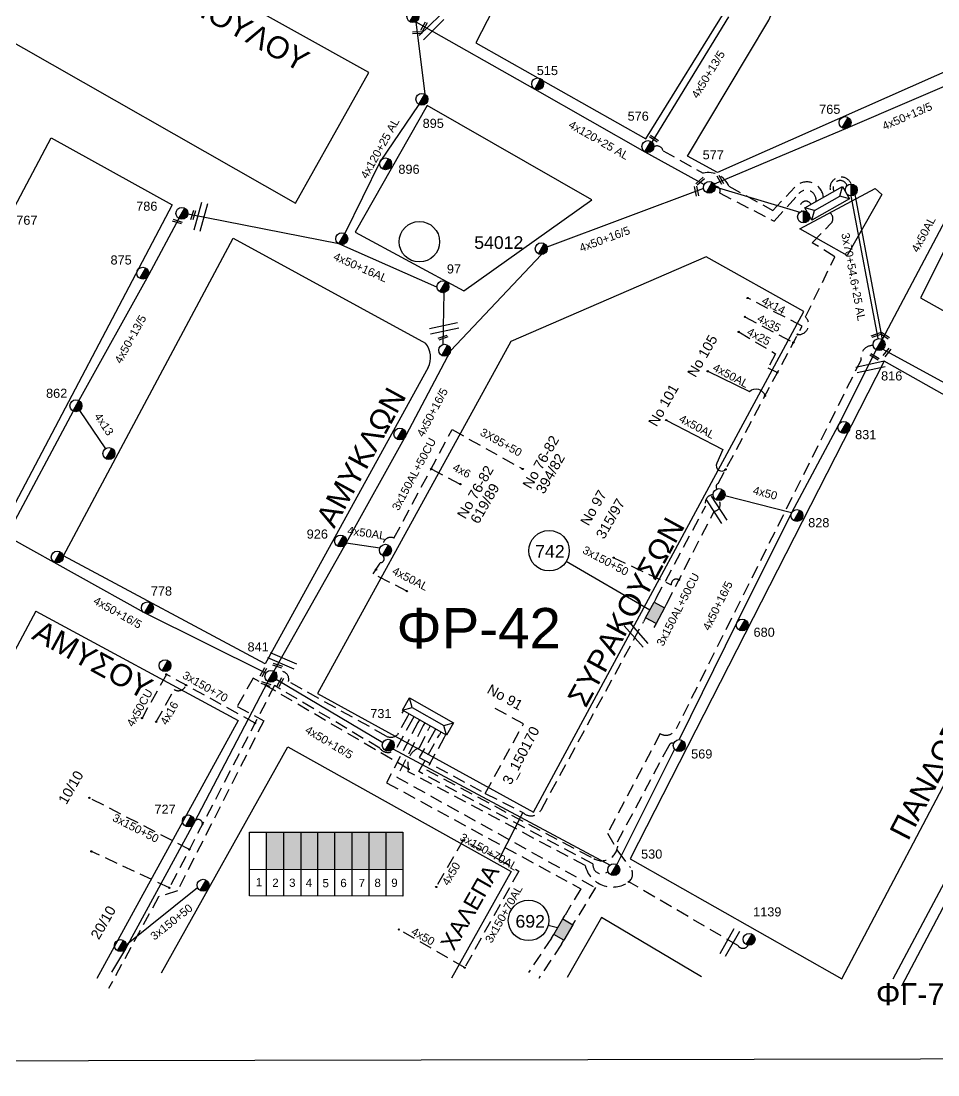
# Model space of a CAD drawing. Header units: millimetres. Extents: x 1421 to 7547, y 822 to 1873.
# Drawn here: x 6842.7 to 7024, y 822.2 to 1030.6 of the extents above; entities that cross this region are included whole.
import ezdxf
from ezdxf.enums import TextEntityAlignment as Align

# ---------------------------------------------------------------- set-up
doc = ezdxf.new("R2010")
doc.units = ezdxf.units.MM
doc.linetypes.add('DASHED', pattern=[19.05, 12.7, -6.35])
doc.layers.get('0').update_dxf_attribs({"lineweight": 30})
for name, color, linetype, lineweight in [('4x13', 7, 'Continuous', 30), ('4x14', 7, 'Continuous', 30), ('4x35', 1, 'DASHED', 30), ('4x50+13_5', 7, 'Continuous', 30), ('4x50+16_5', 7, 'Continuous', 30), ('4x50AL', 7, 'Continuous', 30), ('4x50CU', 7, 'Continuous', 30), ('Link Box 4 Διευθύνσεων', 7, 'Continuous', 30), ('Pillar OTE', 7, 'Continuous', 30), ('PINAKIDA', 7, 'DASHED', 30), ('TEXT_ΚΑΛΩΔΙΩΝ', 7, 'Continuous', 30), ('Άγνωστα', 7, 'Continuous', 30), ('Άγνωστο Υπόγειο Καλώδιο', 7, 'DASHED', 30), ('Γυμνά εναέρια ΧΤ και ΦΟΠ (3Φ)   4x50+16AL', 7, 'Continuous', 30), ('Καλωδια ΧΤ  3X95+50', 7, 'Continuous', 30), ('Καλώδια ΧΤ   3x150+50CU', 7, 'DASHED', 30), ('Καλώδια ΧΤ   3x150+70AL', 7, 'DASHED', 30), ('Καλώδια ΧΤ   3x150AL+50CU', 7, 'DASHED', 30), ('Μηχανική τομή', 7, 'Continuous', 30), ('Στύλος ΦΜ', 7, 'Continuous', 30), ('Στύλος ΦΜ @ 1', 7, 'Continuous', 30), ('Συνδέσεις', 7, 'Continuous', 30), ('Συνεστραμμένα ΧΤ   3x70+54.6+25 AL', 7, 'SYN_LINE', 30), ('Συνεστραμμένα ΧΤ  4x120+25 AL', 7, 'SYN_LINE', 30), ('Τομή', 7, 'Continuous', 30), ('Υποσταθμός εναέριος 2 στύλων', 7, 'Continuous', 30), ('Υποσταθμός πόλεως', 7, 'Continuous', 30), ('Υπόβαθρο ΔΕΗ', 7, 'Continuous', 30), ('Υπόγεια Καλώδια Δικτύου ΧΤ  4x16AL', 7, 'DASHED', 30), ('Υπόγεια Καλώδια Δικτύου ΧΤ  4X25', 7, 'DASHED', 30), ('Υπόγεια Καλώδια Δικτύου ΧΤ  4x6', 7, 'DASHED', 30)]:
    doc.layers.add(name, color=color, linetype=linetype, lineweight=lineweight)
doc.styles.add('arial', font='arial.ttf')
doc.styles.get("Standard").update_dxf_attribs({"font": 'arial.ttf'})
doc.linetypes.add('SYN_LINE', pattern='A,0.5,-0.0001,["/\\/\\/\\/",Standard,S=0.1,R=0,X=0,Y=-0.05],-0.25', length=0.7501)

# ---------------------------------------------------------------- blocks, each defined once
blk = doc.blocks.new('ΥΠΑΡΧΩΝ ΤΣΙΜΕΝΤΕΝΙΟΣ ΣΤΥΛΟΣ')
at = {"layer": 'Στύλος ΦΜ'}
blk.add_hatch(color=7, dxfattribs=at).paths.add_polyline_path([(-1.29, -2.28, 0.574793), (2.62, 0, 0.268822), (1.3, 2.27)])
at = {"layer": 'Στύλος ΦΜ', "color": 7}
blk.add_line((-1.29, -2.28), (1.3, 2.27), dxfattribs=at)
blk.add_circle((0, 0), 2.62, dxfattribs=at)
at = {"layer": 'Στύλος ΦΜ', "flags": 4}
for tag, p in [('ΑΡΙΘΜΟΣ', (-4.68, 8.05)), ('ΤΥΠΟΣ', (-4.91, 3.03))]:
    blk.add_attdef(tag, p, '', height=4, dxfattribs=at)
blk = doc.blocks.new('ΜΗΧΑΝΙΚΗ ΤΟΜΗ')
at = {"layer": 'Μηχανική τομή', "lineweight": -3, "ltscale": 40}
for p, q in [((-3.78, 1.15), (3.8, 1.15)), ((3.8, -0.4), (-3.78, -0.4))]:
    blk.add_line(p, q, dxfattribs=at)
blk = doc.blocks.new('ΤΟΜΗ')
at = {"layer": 'Τομή', "lineweight": -3, "ltscale": 40}
for p, q in [((-11.37, 1.1), (11.37, 1.1)), ((11.37, -3.57), (-11.37, -3.57))]:
    blk.add_line(p, q, dxfattribs=at)
blk = doc.blocks.new('ΥΠΟΣΤΑΘΜΟΣ ΠΟΛΕΩΣ 9 ΑΝΑΧΩΡΗΣΕΩΝ')
at = {"layer": 'Υποσταθμός πόλεως', "ltscale": 40}
for p, q in [((-9.63, -2.82), (-9.63, -4)), ((-7.12, -2.82), (-7.12, -4)), ((-4.84, -2.82), (-4.84, -4)), ((-2.36, -2.82), (-2.36, -4)), ((0.09, -2.82), (0.09, -4)), ((2.55, -2.82), (2.55, -4)), ((5.02, -2.82), (5.02, -4)), ((7.48, -2.82), (7.48, -4)), ((9.61, -2.82), (9.61, -4))]:
    blk.add_line(p, q, dxfattribs=at)
blk.add_lwpolyline([(-10.02, 2.82), (10.02, 2.82), (10.02, -2.82), (-10.02, -2.82)], close=True, dxfattribs=at)
for points in [[(-7.21, 0), (-10.02, 2.82)], [(-10.02, -2.82), (-7.21, 0)], [(-7.21, 0), (7.21, 0)], [(7.21, 0), (10.02, 2.82)], [(10.02, -2.82), (7.21, 0)]]:
    blk.add_lwpolyline(points, dxfattribs=at)
at = {"layer": 'Υποσταθμός πόλεως', "linetype": 'SYN_LINE', "ltscale": 40, "flags": 1}
for tag, p in [('ΜΕΤΑΣΧΗΜΑΤΙΣΜΟΣ', (10.79, 1.71)), ('ΙΣΧΥΣ', (10.77, -1.08)), ('ΑΡΙΘΜΟΣ', (10.89, -3.8))]:
    blk.add_attdef(tag, p, '', height=1.8, dxfattribs=at)
blk = doc.blocks.new('LINK BOX 4 ΑΝΑΧΩΡΗΣΕΩΝ')
at = {"layer": 'Link Box 4 Διευθύνσεων', "lineweight": -3, "ltscale": 40}
blk.add_hatch(color=256, dxfattribs=at).paths.add_polyline_path([(-3.54, 0), (-3.54, -4.67), (3.54, -4.67), (3.54, 0)])
for p, q in [((-3.54, 0), (-5.33, 0)), ((5.33, 0), (3.54, 0)), ((-3.54, -4.67), (-5.33, -4.67)), ((5.33, -4.67), (3.54, -4.67))]:
    blk.add_line(p, q, dxfattribs=at)
blk.add_lwpolyline([(-3.54, -4.67), (-3.54, 0), (3.54, 0), (3.54, -4.67)], close=True, dxfattribs=at)
blk = doc.blocks.new('ΥΠΟΣΤΑΘΜΟΣ ΕΝΑΕΡΙΟΣ ΕΠΙ 2 ΣΤΥΛΩΝ')
at = {"layer": 'Υποσταθμός εναέριος 2 στύλων', "linetype": 'Continuous', "lineweight": -3}
for points in [[(-11.97, -2.11, 0.574793), (-8.45, -0.07, 0.268822), (-9.64, 1.98)], [(9.68, -2.15, 0.574793), (13.19, -0.1, 0.268822), (12.01, 1.95)]]:
    blk.add_hatch(color=256, dxfattribs=at).paths.add_polyline_path(points)
for p, q in [((-11.97, -2.11), (-9.64, 1.98)), ((9.68, -2.15), (12.01, 1.95))]:
    blk.add_line(p, q, dxfattribs=at)
for centre in [(-10.81, -0.07), (10.84, -0.1)]:
    blk.add_circle(centre, 2.36, dxfattribs=at)
at = {"layer": 'Υποσταθμός πόλεως', "linetype": 'Continuous', "lineweight": -3, "ltscale": 40}
blk.add_lwpolyline([(-8.57, 2.82), (8.57, 2.82), (8.57, -2.82), (-8.57, -2.82)], close=True, dxfattribs=at)
for points in [[(-5.75, 0), (-8.57, 2.82)], [(-8.57, -2.82), (-5.75, 0)], [(-5.75, 0), (5.75, 0)], [(5.75, 0), (8.57, 2.82)], [(8.57, -2.82), (5.75, 0)]]:
    blk.add_lwpolyline(points, dxfattribs=at)
at = {"layer": 'Υποσταθμός εναέριος 2 στύλων', "ltscale": 40, "flags": 1}
for tag, p in [('ΜΕΤΑΣΧΗΜΑΤΙΣΜΟΣ', (14.09, 2.51)), ('ΙΣΧΥΣ', (14.07, -0.28)), ('ΑΡΙΘΜΟΣ', (14.19, -3))]:
    blk.add_attdef(tag, p, '', height=1.8, dxfattribs=at)
blk = doc.blocks.new('_ΣΥΝΔΕΣΗ')
at = {"layer": 'Συνδέσεις', "linetype": 'SYN_LINE', "ltscale": 40}
blk.add_hatch(color=256, dxfattribs=at).paths.add_polyline_path([(0.5, -0.01, 1), (-0.5, -0.01, 1)])
at = {"layer": 'Συνδέσεις'}
blk.add_circle((0, -0.01), 0.5, dxfattribs=at)

msp = doc.modelspace()

# ---------------------------------------------------------------- hatches: boundary and pattern name
at = {"layer": 'Καλώδια ΧΤ   3x150+50CU', "linetype": 'DASHED', "lineweight": -3, "ltscale": 0.2}
h = msp.add_hatch(color=10, dxfattribs=at)
h.dxf.hatch_style = 1
h.paths.add_polyline_path([(6891.23, 862.91), (6894.67, 862.91), (6894.67, 870.27), (6891.23, 870.28)])
h = msp.add_hatch(color=133, dxfattribs=at)
h.dxf.hatch_style = 1
h.paths.add_polyline_path([(6894.67, 862.91), (6898.11, 862.91), (6898.11, 870.27), (6894.67, 870.27)])
h = msp.add_hatch(color=2, dxfattribs=at)
h.dxf.hatch_style = 1
h.paths.add_polyline_path([(6901.41, 870.27), (6898.11, 870.27), (6898.11, 862.91), (6901.41, 862.9)])
h = msp.add_hatch(color=27, dxfattribs=at)
h.dxf.hatch_style = 1
h.paths.add_polyline_path([(6904.79, 862.9), (6904.79, 870.27), (6901.41, 870.27), (6901.41, 862.9)])
h = msp.add_hatch(color=85, dxfattribs=at)
h.dxf.hatch_style = 1
h.paths.add_polyline_path([(6908.19, 870.27), (6904.79, 870.27), (6904.79, 862.9), (6908.19, 862.9)])
h = msp.add_hatch(color=30, dxfattribs=at)
h.dxf.hatch_style = 1
h.paths.add_polyline_path([(6911.53, 870.27), (6908.19, 870.27), (6908.19, 862.9), (6911.53, 862.89)])
h = msp.add_hatch(color=5, dxfattribs=at)
h.dxf.hatch_style = 1
h.paths.add_polyline_path([(6911.53, 862.89), (6914.92, 862.89), (6914.92, 870.27), (6911.53, 870.27)])
h = msp.add_hatch(color=6, dxfattribs=at)
h.dxf.hatch_style = 1
h.paths.add_polyline_path([(6914.85, 862.89), (6918.24, 862.89), (6918.24, 870.27), (6914.85, 870.27)])

# ---------------------------------------------------------------- linework, layer by layer
at = {"color": 27, "lineweight": -3, "ltscale": 0.2}
msp.add_lwpolyline([(6941.94, 874.16), (6937.18, 864.82)], dxfattribs=at)
at = {"layer": '4x13', "color": 1, "lineweight": -3, "ltscale": 0.2}
msp.add_lwpolyline([(6854.27, 953.62), (6859.4, 946.08)], dxfattribs=at)
at = {"layer": '4x14', "color": 85, "linetype": 'DASHED', "lineweight": -3, "ltscale": 0.2}
msp.add_lwpolyline([(6997.18, 970.32), (6986.39, 975.88)], dxfattribs=at)
at = {"layer": '4x35', "color": 85, "lineweight": -3, "ltscale": 0.2}
msp.add_lwpolyline([(6985.84, 972.15), (6995.45, 967.07)], dxfattribs=at)
at = {"layer": '4x50+13_5', "color": 27, "lineweight": -3, "ltscale": 0.2}
msp.add_lwpolyline([(7061.14, 1034.59), (7030.92, 1020.14), (7006.21, 1009.52), (6979.8, 998.41)], dxfattribs=at)
at = {"layer": '4x50+13_5', "color": 1, "lineweight": -3, "ltscale": 0.2}
for points in [[(6982.64, 1031.5), (6967.45, 1006.7)], [(6873.93, 991.59), (6867.89, 980.4), (6854.15, 955.58)], [(6852.98, 953.53), (6840.44, 929.89)]]:
    msp.add_lwpolyline(points, dxfattribs=at)
at = {"layer": '4x50+16_5', "color": 2, "lineweight": -3, "ltscale": 0.2}
for points in [[(6977.68, 997.5), (6946.72, 985.94)], [(6945.66, 984.46), (6927.65, 965.4), (6918.78, 948.69), (6907.01, 927.46), (6892.7, 902.08)], [(7011.82, 965.66), (7004.33, 950.68), (6995.1, 933.4), (6984.22, 911.55), (6972.87, 888.55)], [(6995.1, 933.4), (6981.91, 936.79)], [(6971.96, 886.63), (6960.52, 863.86)]]:
    msp.add_lwpolyline(points, dxfattribs=at)
at = {"layer": '4x50+16_5', "color": 10, "lineweight": -3, "ltscale": 0.2}
msp.add_lwpolyline([(6891.12, 901.69), (6867.11, 913.59), (6840.61, 928.38)], dxfattribs=at)
at = {"layer": '4x50+16_5', "color": 133, "lineweight": -3, "ltscale": 0.2}
for points in [[(6893.16, 900.53), (6914.26, 887.95)], [(6916.25, 886.71), (6959.19, 863.75)]]:
    msp.add_lwpolyline(points, dxfattribs=at)
at = {"layer": '4x50+16_5', "color": 85, "lineweight": -3, "ltscale": 0.2}
msp.add_lwpolyline([(7030.68, 870.35), (7015.15, 841.21)], dxfattribs=at)
at = {"layer": '4x50AL', "color": 27, "lineweight": -3, "ltscale": 0.2}
msp.add_lwpolyline([(7030.92, 1020.14), (7027.22, 994.55), (7012.99, 967.7)], dxfattribs=at)
at = {"layer": '4x50AL', "color": 85, "lineweight": -3, "ltscale": 0.2}
for points in [[(6978.5, 961.4), (6986.77, 957.42, -0.568111), (6989.82, 956.52, -2.054227)], [(6970.3, 951.75), (6981.5, 945.9), (6980.29, 943.19, 0.831574), (6982.05, 941.97, 0.777259)]]:
    msp.add_lwpolyline(points, format="xyb", dxfattribs=at)
at = {"layer": '4x50AL', "color": 2, "lineweight": -3, "ltscale": 0.2}
msp.add_lwpolyline([(6907.01, 927.46), (6913.69, 926.48)], dxfattribs=at)
at = {"layer": '4x50AL', "color": 2, "linetype": 'DASHED', "lineweight": -3, "ltscale": 0.2}
msp.add_lwpolyline([(6919, 917.91), (6912.36, 921.31), (6913.75, 923.54, 0.729332), (6914.18, 924.97, 0.775745)], format="xyb", dxfattribs=at)
at = {"layer": '4x50AL', "color": 27, "linetype": 'DASHED', "lineweight": -3, "ltscale": 0.2}
msp.add_lwpolyline([(6937.18, 864.82), (6930.13, 868.69), (6924.82, 859.41)], dxfattribs=at)
at = {"layer": '4x50CU', "color": 6, "linetype": 'DASHED', "lineweight": -3, "ltscale": 0.2}
msp.add_lwpolyline([(6871.45, 901.46), (6866.63, 892.81)], dxfattribs=at)
at = {"layer": 'Pillar OTE', "lineweight": -3, "ltscale": 40}
for points in [[(6887.9, 857.63), (6887.9, 870.28), (6918.24, 870.27), (6918.24, 857.61), (6887.9, 857.64)], [(6891.23, 857.63), (6891.23, 870.28)], [(6894.67, 857.63), (6894.67, 870.27)], [(6898.11, 857.63), (6898.11, 870.27)], [(6901.41, 857.62), (6901.41, 870.27)], [(6904.79, 857.62), (6904.79, 870.27)], [(6908.19, 857.62), (6908.19, 870.27)], [(6911.53, 857.61), (6911.53, 870.27)], [(6914.92, 857.61), (6914.92, 870.27)], [(6887.9, 862.92), (6918.24, 862.89)]]:
    msp.add_lwpolyline(points, dxfattribs=at)
at = {"layer": 'PINAKIDA', "linetype": 'Continuous', "lineweight": -3, "ltscale": 0.2}
msp.add_lwpolyline([(5474.15, 1851.64), (7546.99, 1855.83), (7546.99, 826.44), (5474.15, 822.25)], close=True, dxfattribs=at)
at = {"layer": 'Άγνωστο Υπόγειο Καλώδιο', "color": 1, "lineweight": -3, "ltscale": 0.2}
msp.add_lwpolyline([(6967.24, 1004.8, -0.852198), (6969.67, 1005.01), (6977.61, 1000.56, -0.369049), (6982.7, 997.97), (6991.37, 993.2), (6996.07, 998.14, -0.595957), (7001.38, 995.8, -1.401876)], format="xyb", dxfattribs=at)
at = {"layer": 'Άγνωστο Υπόγειο Καλώδιο', "color": 2, "lineweight": -3, "ltscale": 0.2}
msp.add_lwpolyline([(6980, 997.88, -0.675318), (6980.85, 996.65), (6991.68, 991.06), (6996.56, 996.54, -0.743775), (6999.92, 994.97, -0.965766)], format="xyb", dxfattribs=at)
at = {"layer": 'Άγνωστο Υπόγειο Καλώδιο', "color": 27, "lineweight": -3, "ltscale": 0.2}
msp.add_lwpolyline([(6937.18, 864.82), (6941.16, 862.57), (6930.43, 843.46), (6917.41, 851.01)], dxfattribs=at)
at = {"layer": 'Γυμνά εναέρια ΧΤ και ΦΟΠ (3Φ)   4x50+16AL', "color": 30, "lineweight": -3, "ltscale": 0.2}
for points in [[(6924.96, 978.04), (6905.55, 986.57), (6875.68, 992.48)], [(6926.22, 966.69), (6926.39, 976.95)]]:
    msp.add_lwpolyline(points, dxfattribs=at)
at = {"layer": 'Καλωδια ΧΤ  3X95+50', "color": 2, "linetype": 'DASHED', "lineweight": -3, "ltscale": 0.2}
msp.add_lwpolyline([(6927.96, 949.85), (6941.91, 942.07)], dxfattribs=at)
at = {"layer": 'Καλώδια ΧΤ   3x150+50CU', "color": 5, "linetype": 'DASHED', "lineweight": -3, "ltscale": 0.2}
msp.add_lwpolyline([(6997.15, 993.06, -1.203123), (6998.92, 994.41, 0.455284)], format="xyb", dxfattribs=at)
at = {"layer": 'Καλώδια ΧΤ   3x150+50CU', "color": 6, "linetype": 'Continuous', "lineweight": -3, "ltscale": 0.2}
for points in [[(6891.53, 900.04), (6876.9, 872.06), (6863.35, 847.16), (6860.58, 842.57)], [(6863.53, 848.03), (6877.63, 859.28)]]:
    msp.add_lwpolyline(points, dxfattribs=at)
at = {"layer": 'Καλώδια ΧΤ   3x150+50CU', "color": 206, "linetype": 'DASHED', "lineweight": -3, "ltscale": 0.2}
msp.add_arc((7004.86, 997.62), 2.17, 21.7115, 205.8518, dxfattribs=at)
at = {"layer": 'Καλώδια ΧΤ   3x150+50CU', "color": 27, "linetype": 'DASHED', "lineweight": -3, "ltscale": 0.2}
msp.add_arc((7004.71, 997.68), 1.42, 17.2203, 209.204, dxfattribs=at)
at = {"layer": 'Καλώδια ΧΤ   3x150+70AL', "color": 30, "lineweight": -3, "ltscale": 0.2}
for points in [[(7011.24, 966.47, 0.492913), (7008.83, 963.65), (6972.26, 890.66, -0.435524), (6969.09, 889.73), (6958.69, 870.08), (6960.71, 866.48), (6963.23, 863.26, -0.409664), (6962.9, 860.42, -1.610284)], [(6954.25, 863.68), (6919.26, 882.21), (6919.36, 882.71, -0.419792), (6921.52, 886.93), (6923.32, 890.74)], [(6986.51, 847.9, -0.56456), (6984.48, 847.82), (6962.9, 860.42, -0.529771), (6954.25, 863.68)]]:
    msp.add_lwpolyline(points, format="xyb", dxfattribs=at)
at = {"layer": 'Καλώδια ΧΤ   3x150+70AL', "color": 27, "lineweight": -3, "ltscale": 0.2}
msp.add_lwpolyline([(6924.39, 890.13), (6921.45, 885.01), (6934.51, 877.92), (6941.94, 874.16, 0.51406), (6945.61, 874.74), (6965.81, 911.84)], format="xyb", dxfattribs=at)
at = {"layer": 'Καλώδια ΧΤ   3x150+70AL', "color": 30, "lineweight": -3, "ltscale": 0.2}
msp.add_lwpolyline([(6919.36, 882.71), (6888.61, 900.73), (6885.44, 895.12), (6890.71, 892.27), (6873.63, 858.64), (6869.9, 857.47), (6859.99, 839.32)], dxfattribs=at)
at = {"layer": 'Καλώδια ΧΤ   3x150+70AL', "color": 6, "lineweight": -3, "ltscale": 0.2}
msp.add_lwpolyline([(6888.98, 891.83), (6871.45, 901.46)], dxfattribs=at)
at = {"layer": 'Καλώδια ΧΤ   3x150+70AL', "color": 1, "lineweight": -3, "ltscale": 0.2}
msp.add_lwpolyline([(6914.92, 889.26), (6895.58, 900.02, 0.742727), (6893.09, 901.72)], format="xyb", dxfattribs=at)
at = {"layer": 'Καλώδια ΧΤ   3x150+70AL', "color": 6, "lineweight": -3, "ltscale": 0.2}
msp.add_lwpolyline([(6920.11, 892.58), (6916.96, 886.87, -0.513697), (6913.67, 886.85), (6892.84, 899.26), (6872.05, 859.25), (6856.61, 866.44)], format="xyb", dxfattribs=at)
at = {"layer": 'Καλώδια ΧΤ   3x150+70AL', "color": 27, "lineweight": -3, "ltscale": 0.2}
msp.add_lwpolyline([(6934.51, 877.92), (6942.08, 891.69), (6936.26, 894.8)], dxfattribs=at)
at = {"layer": 'Καλώδια ΧΤ   3x150+70AL', "color": 5, "lineweight": -3, "ltscale": 0.2}
for points in [[(6921.19, 891.96), (6915.01, 880.03), (6953.41, 859.05), (6950.29, 853.87)], [(6947.6, 849.27), (6943.09, 842.5)]]:
    msp.add_lwpolyline(points, dxfattribs=at)
at = {"layer": 'Καλώδια ΧΤ   3x150+70AL', "color": 1, "lineweight": -3, "ltscale": 0.2}
msp.add_lwpolyline([(6919.12, 893.14), (6917.14, 889.53)], dxfattribs=at)
at = {"layer": 'Καλώδια ΧΤ   3x150+70AL', "color": 85, "lineweight": -3, "ltscale": 0.2}
for points in [[(6922.25, 891.35), (6917.01, 881.15), (6956.29, 859.29), (6952.3, 852.69)], [(6949.61, 848.09), (6945.11, 841.33)]]:
    msp.add_lwpolyline(points, dxfattribs=at)
at = {"layer": 'Καλώδια ΧΤ   3x150+70AL', "color": 133, "lineweight": -3, "ltscale": 0.2}
msp.add_lwpolyline([(6955.82, 863.98), (6921.38, 882.22), (6925.46, 889.52)], dxfattribs=at)
at = {"layer": 'Καλώδια ΧΤ   3x150+70AL', "color": 2, "lineweight": -3, "ltscale": 0.2}
msp.add_lwpolyline([(6926.38, 888.99), (6922.88, 882.56), (6955.97, 865.03)], dxfattribs=at)
msp.add_lwpolyline([(6955.97, 865.03, 0.641133), (6960.67, 868.32), (6970.87, 887.38, -0.482798), (6971.77, 887.78)], format="xyb", dxfattribs=at)
at = {"layer": 'Καλώδια ΧΤ   3x150+70AL', "color": 133, "lineweight": -3, "ltscale": 0.2}
msp.add_lwpolyline([(6958.8, 862.52, -0.718424), (6955.82, 863.98)], format="xyb", dxfattribs=at)
at = {"layer": 'Καλώδια ΧΤ   3x150+70AL', "color": 1, "lineweight": -3, "ltscale": 0.2}
msp.add_arc((6915.85, 890.92), 1.9, 240.9197, 312.9547, dxfattribs=at)
at = {"layer": 'Καλώδια ΧΤ   3x150+70AL', "color": 6, "lineweight": -3, "ltscale": 0.2}
msp.add_arc((6877.74, 871.91), 0.852, 354.5239, 169.8309, dxfattribs=at)
at = {"layer": 'Καλώδια ΧΤ   3x150AL+50CU', "color": 85, "lineweight": -3, "ltscale": 0.2}
for points in [[(6996.29, 968.65, 0.714564), (6997.83, 972.13), (7003.66, 984.05), (6999.18, 986.78), (7002.87, 990.58, 0.61738), (7002.05, 992.95, 0.717409)], [(6968.33, 916.53), (6978.12, 934.78, -0.505187), (6979.57, 936.98, -4.081739)], [(6970.39, 915.43), (6979.79, 933.71, 0.579329), (6980.73, 935.83, 44.460151)], [(6959.91, 924.53), (6971.3, 919.17, -0.621414), (6972.82, 920.15, 0.79561)]]:
    msp.add_lwpolyline(points, format="xyb", dxfattribs=at)
msp.add_lwpolyline([(6980.59, 939.23), (6997.18, 970.32)], dxfattribs=at)
at = {"layer": 'Καλώδια ΧΤ   3x150AL+50CU', "color": 2, "lineweight": -3, "ltscale": 0.2}
msp.add_lwpolyline([(6914.29, 927.08, -0.538542), (6916.46, 928.4), (6927.96, 949.85)], format="xyb", dxfattribs=at)
at = {"layer": 'Καλώδια ΧΤ   3x150AL+50CU', "color": 6, "lineweight": -3, "ltscale": 0.2}
msp.add_lwpolyline([(6876, 866.85), (6856.21, 877.03)], dxfattribs=at)
at = {"layer": 'Καλώδια ΧΤ   3x150AL+50CU', "color": 85, "lineweight": -3, "ltscale": 0.2}
msp.add_arc((6980.88, 938.57), 0.719, 114.1047, 220.5534, dxfattribs=at)
at = {"layer": 'Συνεστραμμένα ΧΤ   3x70+54.6+25 AL', "color": 173, "lineweight": -3, "ltscale": 20}
msp.add_lwpolyline([(7007.6, 996.32), (7012.99, 967.7)], dxfattribs=at)
at = {"layer": 'Συνεστραμμένα ΧΤ   3x70+54.6+25 AL', "color": 27, "lineweight": -3, "ltscale": 20}
msp.add_lwpolyline([(7012.2, 967.84), (7006.87, 996.06)], dxfattribs=at)
at = {"layer": 'Συνεστραμμένα ΧΤ  4x120+25 AL', "color": 30, "lineweight": -3, "ltscale": 20}
for points in [[(6920.76, 1030.51), (6944.3, 1017.2), (6966.09, 1004.8), (6977.79, 998.32)], [(6920.76, 1030.51), (6922.56, 1016.19)], [(6921.39, 1014.14), (6913.72, 1002.88), (6906.72, 988.62)], [(6980, 997.88), (6996.75, 992.87)]]:
    msp.add_lwpolyline(points, dxfattribs=at)
at = {"layer": 'Συνεστραμμένα ΧΤ  4x120+25 AL', "color": 173, "lineweight": -3, "ltscale": 20}
msp.add_lwpolyline([(7013.14, 965.77), (7039.72, 951.26), (7068.18, 946.31)], dxfattribs=at)
at = {"layer": 'Υπόβαθρο ΔΕΗ', "lineweight": -3, "ltscale": 0.2}
msp.add_line((6957.48, 853.4), (6950.7, 841.5), dxfattribs=at)
for points in [[(6991.18, 1053.9), (6954.95, 1069.67), (6932.62, 1026.32), (6966.29, 1007.36), (6982.97, 1034.28), (6991.18, 1053.9)], [(6896.97, 994.63), (6911.49, 1020.5), (6851.48, 1053.91), (6837.01, 1028.78), (6896.97, 994.63)], [(6999.53, 1051.81), (7047.87, 1034.66), (7047.42, 1030.37), (6980.43, 1000.71), (6974.48, 1003.94), (6990.59, 1030.81), (6999.53, 1051.81)], [(7110.08, 1040.8), (7103.43, 1044.51), (7038.91, 1012.42), (7020.6, 975.88), (7063.52, 951.83), (7110.08, 1040.8)], [(6955.56, 995.3), (6923.03, 1013.96), (6908.78, 988.88), (6930.26, 977.32), (6955.56, 995.3)], [(6923.2, 962.13), (6891, 903.51), (6851.1, 924.91), (6884.65, 987.74)], [(6884.65, 987.74), (6922.71, 966.96)], [(6997.51, 973.24), (6978.18, 983.99), (6939.57, 967.29), (6901.33, 897.7), (6944.02, 874.2), (6997.51, 973.24)], [(7056.58, 939.04), (7013.4, 963.36), (6963.19, 864.98), (7005.06, 841.26)], [(7005.06, 841.26), (7056.58, 939.04)], [(7110.92, 908.89), (7066.39, 933.74), (7016.81, 839.83)], [(6845.66, 913.95), (6807.6, 842.76)], [(6845.66, 913.95), (6885.66, 892.36), (6857.7, 841.33)], [(6870.46, 842.43), (6895.45, 887.12), (6939.62, 862.44), (6927.81, 841.36)], [(6977.28, 841.63), (6957.48, 853.4)]]:
    msp.add_lwpolyline(points, dxfattribs=at)
for points in [[(6848.63, 1007.54), (6872.59, 994.33), (6839.54, 931.55), (6815.35, 944.74)], [(6996.75, 989.53), (7011.61, 997.51), (7012.97, 996.35), (7006.06, 984.28)]]:
    msp.add_lwpolyline(points, close=True, dxfattribs=at)
at = {"layer": 'Υπόβαθρο ΔΕΗ', "lineweight": -3}
for points in [[(6967.07, 914.18), (6950.51, 923.76)], [(6946.95, 851.84), (6948.82, 851.43)]]:
    msp.add_lwpolyline(points, dxfattribs=at)
for centre in [(6921.48, 987), (6947.13, 925.9), (6943.07, 852.8)]:
    msp.add_circle(centre, 4, dxfattribs=at)
at = {"layer": 'Υπόβαθρο ΔΕΗ', "lineweight": -3, "ltscale": 0.2}
msp.add_arc((6919.31, 964.18), 4.39, 332.1114, 39.3224, dxfattribs=at)
at = {"layer": 'Υπόγεια Καλώδια Δικτύου ΧΤ  4x16AL', "color": 6, "lineweight": -3, "ltscale": 0.2}
msp.add_lwpolyline([(6869.42, 892.05), (6872.96, 898.45, 0.480052), (6875.33, 899.33, -4.6591)], format="xyb", dxfattribs=at)
at = {"layer": 'Υπόγεια Καλώδια Δικτύου ΧΤ  4X25', "color": 85, "lineweight": -3, "ltscale": 0.2}
msp.add_lwpolyline([(6984.63, 969.17), (6991.94, 964.84), (6990.43, 962.06), (6992.29, 961.15)], dxfattribs=at)
at = {"layer": 'Υπόγεια Καλώδια Δικτύου ΧΤ  4x6', "color": 2, "lineweight": -3, "ltscale": 0.2}
msp.add_lwpolyline([(6923.81, 942.12), (6929.59, 939.08)], dxfattribs=at)

# ---------------------------------------------------------------- block references
at = {"layer": 'Link Box 4 Διευθύνσεων', "lineweight": -3, "xscale": 0.4999999999999997, "yscale": 0.4999999999999997, "zscale": 0.4999999999999997}
for p, rotation in [((6967.07, 914.18), 61.81542079903014), ((6950.96, 850.39), 239.6789280103123)]:
    msp.add_blockref('LINK BOX 4 ΑΝΑΧΩΡΗΣΕΩΝ', p, dxfattribs=dict(at, rotation=rotation))
at = {"layer": 'Μηχανική τομή', "lineweight": -3, "xscale": 0.2499999999999188, "yscale": 0.2499999999999188, "zscale": 0.2499999999999188}
for p, rotation in [((6922.33, 1029.59), 239.8531649177363), ((6921.09, 1028.44), 182.6109541815933), ((6967.91, 1007.45), 145.9490800171554), ((6976.95, 999.04), 222.441302409306), ((6981.08, 999.27), 119.4039101078366), ((6976.39, 997.02), 100.9739380701788), ((6876.86, 992.25), 73.15508544201664), ((6873.65, 991.08), 161.9840625023282), ((7011.79, 968.64), 199.5469532212376), ((7013.6, 968.53), 145.9487143452642), ((6926.11, 968.15), 198.8303139775625), ((7011.55, 964.33), 149.3162829137096), ((7014.04, 965.06), 51.81012564681335), ((6890.54, 901.95), 241.0789144209073), ((6893.46, 903.27), 161.9840625023282), ((6894.07, 899.88), 60.33700729731881), ((6891.16, 899.63), 161.9851020771848)]:
    msp.add_blockref('ΜΗΧΑΝΙΚΗ ΤΟΜΗ', p, dxfattribs=dict(at, rotation=rotation))
at = {"layer": 'Στύλος ΦΜ @ 1', "lineweight": -3, "ltscale": 40}
ref = msp.add_blockref('ΥΠΑΡΧΩΝ ΤΣΙΜΕΝΤΕΝΙΟΣ ΣΤΥΛΟΣ', (6920.19, 1031.54), dxfattribs=dict(at, xscale=0.4499999999998181, yscale=0.4499999999998181, zscale=0.4499999999998181))
ref.add_attrib('ΤΥΠΟΣ', '445', (6915.57, 1036.47), dxfattribs={"layer": 'Στύλος ΦΜ', "height": 1.8, "flags": 4})
ref = msp.add_blockref('ΥΠΑΡΧΩΝ ΤΣΙΜΕΝΤΕΝΙΟΣ ΣΤΥΛΟΣ', (6944.88, 1018.23), dxfattribs=dict(at, xscale=0.4499999999998181, yscale=0.4499999999998181, zscale=0.4499999999998181))
ref.add_attrib('ΤΥΠΟΣ', '515', (6944.7, 1019.96), dxfattribs={"layer": 'Στύλος ΦΜ', "height": 1.8, "flags": 4})
ref = msp.add_blockref('ΥΠΑΡΧΩΝ ΤΣΙΜΕΝΤΕΝΙΟΣ ΣΤΥΛΟΣ', (6921.97, 1015.17), dxfattribs=dict(at, xscale=0.4499999999998181, yscale=0.4499999999998181, zscale=0.4499999999998181))
ref.add_attrib('ΤΥΠΟΣ', '895', (6922.13, 1009.52), dxfattribs={"layer": 'Στύλος ΦΜ', "height": 1.8, "flags": 4})
ref = msp.add_blockref('ΥΠΑΡΧΩΝ ΤΣΙΜΕΝΤΕΝΙΟΣ ΣΤΥΛΟΣ', (7005.68, 1010.57), dxfattribs=dict(at, xscale=0.4499999999998181, yscale=0.4499999999998181, zscale=0.4499999999998181))
ref.add_attrib('ΤΥΠΟΣ', '765', (7000.55, 1012.3), dxfattribs={"layer": 'Στύλος ΦΜ', "height": 1.8, "flags": 4})
ref = msp.add_blockref('ΥΠΑΡΧΩΝ ΤΣΙΜΕΝΤΕΝΙΟΣ ΣΤΥΛΟΣ', (6966.67, 1005.82), dxfattribs=dict(at, xscale=0.4499999999998181, yscale=0.4499999999998181, zscale=0.4499999999998181))
ref.add_attrib('ΤΥΠΟΣ', '576', (6962.66, 1010.94), dxfattribs={"layer": 'Στύλος ΦΜ', "height": 1.8, "flags": 4})
ref = msp.add_blockref('ΥΠΑΡΧΩΝ ΤΣΙΜΕΝΤΕΝΙΟΣ ΣΤΥΛΟΣ', (6978.83, 997.76), dxfattribs=dict(at, xscale=0.4499999999998181, yscale=0.4499999999998181, zscale=0.4499999999998181))
ref.add_attrib('ΤΥΠΟΣ', '577', (6977.5, 1003.3), dxfattribs={"layer": 'Στύλος ΦΜ', "height": 1.8, "flags": 4})
ref = msp.add_blockref('ΥΠΑΡΧΩΝ ΤΣΙΜΕΝΤΕΝΙΟΣ ΣΤΥΛΟΣ', (6914.8, 1002.41), dxfattribs=dict(at, xscale=0.4499999999998181, yscale=0.4499999999998181, zscale=0.4499999999998181))
ref.add_attrib('ΤΥΠΟΣ', '896', (6917.33, 1000.44), dxfattribs={"layer": 'Στύλος ΦΜ', "height": 1.8, "flags": 4})
ref = msp.add_blockref('ΥΠΑΡΧΩΝ ΤΣΙΜΕΝΤΕΝΙΟΣ ΣΤΥΛΟΣ', (6874.51, 992.62), dxfattribs=dict(at, xscale=0.4499999999998181, yscale=0.4499999999998181, zscale=0.4499999999998181))
ref.add_attrib('ΤΥΠΟΣ', '786', (6865.48, 993.13), dxfattribs={"layer": 'Στύλος ΦΜ', "height": 1.8, "flags": 4})
ref = msp.add_blockref('ΥΠΑΡΧΩΝ ΤΣΙΜΕΝΤΕΝΙΟΣ ΣΤΥΛΟΣ', (6838.92, 992.04), dxfattribs=dict(at, xscale=0.4499999999998181, yscale=0.4499999999998181, zscale=0.4499999999998181))
ref.add_attrib('ΤΥΠΟΣ', '767', (6841.76, 990.36), dxfattribs={"layer": 'Στύλος ΦΜ', "height": 1.8, "flags": 4})
at = {"layer": 'Στύλος ΦΜ @ 1', "lineweight": -3, "ltscale": 40, "xscale": 0.4499999999998181, "yscale": 0.4499999999998181, "zscale": 0.4499999999998181}
for p in [(6906.13, 987.59), (6945.59, 985.63), (6926.48, 965.55), (6917.63, 948.98), (6860.08, 945.12), (6980.75, 937), (6849.87, 924.66), (6914.76, 926), (6871.18, 903.18), (6878.71, 859.75), (6862.37, 847.82)]:
    msp.add_blockref('ΥΠΑΡΧΩΝ ΤΣΙΜΕΝΤΕΝΙΟΣ ΣΤΥΛΟΣ', p, dxfattribs=at)
at = {"layer": 'Στύλος ΦΜ @ 1', "lineweight": -3, "ltscale": 40}
ref = msp.add_blockref('ΥΠΑΡΧΩΝ ΤΣΙΜΕΝΤΕΝΙΟΣ ΣΤΥΛΟΣ', (6866.78, 980.79), dxfattribs=dict(at, xscale=0.4499999999998181, yscale=0.4499999999998181, zscale=0.4499999999998181))
ref.add_attrib('ΤΥΠΟΣ', '875', (6860.4, 982.5), dxfattribs={"layer": 'Στύλος ΦΜ', "height": 1.8, "flags": 4})
ref = msp.add_blockref('ΥΠΑΡΧΩΝ ΤΣΙΜΕΝΤΕΝΙΟΣ ΣΤΥΛΟΣ', (6926.14, 978.1), dxfattribs=dict(at, xscale=0.4499999999998181, yscale=0.4499999999998181, zscale=0.4499999999998181))
ref.add_attrib('ΤΥΠΟΣ', '97', (6926.92, 980.73), dxfattribs={"layer": 'Στύλος ΦΜ', "height": 1.8, "flags": 4})
ref = msp.add_blockref('ΥΠΑΡΧΩΝ ΤΣΙΜΕΝΤΕΝΙΟΣ ΣΤΥΛΟΣ', (7012.4, 966.68), dxfattribs=dict(at, xscale=0.4499999999998181, yscale=0.4499999999998181, zscale=0.4499999999998181))
ref.add_attrib('ΤΥΠΟΣ', '816', (7012.8, 959.57), dxfattribs={"layer": 'Στύλος ΦΜ', "height": 1.8, "flags": 4})
ref = msp.add_blockref('ΥΠΑΡΧΩΝ ΤΣΙΜΕΝΤΕΝΙΟΣ ΣΤΥΛΟΣ', (6853.56, 954.56), dxfattribs=dict(at, xscale=0.4499999999998181, yscale=0.4499999999998181, zscale=0.4499999999998181))
ref.add_attrib('ΤΥΠΟΣ', '862', (6847.65, 956.14), dxfattribs={"layer": 'Στύλος ΦΜ', "height": 1.8, "flags": 4})
ref = msp.add_blockref('ΥΠΑΡΧΩΝ ΤΣΙΜΕΝΤΕΝΙΟΣ ΣΤΥΛΟΣ', (7005.44, 950.28), dxfattribs=dict(at, xscale=0.4499999999998181, yscale=0.4499999999998181, zscale=0.4499999999998181))
ref.add_attrib('ΤΥΠΟΣ', '831', (7007.66, 947.96), dxfattribs={"layer": 'Στύλος ΦΜ', "height": 1.8, "flags": 4})
ref = msp.add_blockref('ΥΠΑΡΧΩΝ ΤΣΙΜΕΝΤΕΝΙΟΣ ΣΤΥΛΟΣ', (6996.15, 932.87), dxfattribs=dict(at, xscale=0.4499999999998181, yscale=0.4499999999998181, zscale=0.4499999999998181))
ref.add_attrib('ΤΥΠΟΣ', '828', (6998.38, 930.55), dxfattribs={"layer": 'Στύλος ΦΜ', "height": 1.8, "flags": 4})
ref = msp.add_blockref('ΥΠΑΡΧΩΝ ΤΣΙΜΕΝΤΕΝΙΟΣ ΣΤΥΛΟΣ', (6905.89, 927.82), dxfattribs=dict(at, xscale=0.4499999999998181, yscale=0.4499999999998181, zscale=0.4499999999998181))
ref.add_attrib('ΤΥΠΟΣ', '926', (6899.2, 928.3), dxfattribs={"layer": 'Στύλος ΦΜ', "height": 1.8, "flags": 4})
ref = msp.add_blockref('ΥΠΑΡΧΩΝ ΤΣΙΜΕΝΤΕΝΙΟΣ ΣΤΥΛΟΣ', (6867.69, 914.61), dxfattribs=dict(at, xscale=0.4499999999998181, yscale=0.4499999999998181, zscale=0.4499999999998181))
ref.add_attrib('ΤΥΠΟΣ', '778', (6868.37, 917.03), dxfattribs={"layer": 'Στύλος ΦΜ', "height": 1.8, "flags": 4})
ref = msp.add_blockref('ΥΠΑΡΧΩΝ ΤΣΙΜΕΝΤΕΝΙΟΣ ΣΤΥΛΟΣ', (6985.34, 911.21), dxfattribs=dict(at, xscale=0.4499999999998181, yscale=0.4499999999998181, zscale=0.4499999999998181))
ref.add_attrib('ΤΥΠΟΣ', '680', (6987.57, 908.89), dxfattribs={"layer": 'Στύλος ΦΜ', "height": 1.8, "flags": 4})
ref = msp.add_blockref('ΥΠΑΡΧΩΝ ΤΣΙΜΕΝΤΕΝΙΟΣ ΣΤΥΛΟΣ', (6892.11, 901.06), dxfattribs=dict(at, xscale=0.4499999999998181, yscale=0.4499999999998181, zscale=0.4499999999998181))
ref.add_attrib('ΤΥΠΟΣ', '841', (6887.5, 905.99), dxfattribs={"layer": 'Στύλος ΦΜ', "height": 1.8, "flags": 4})
ref = msp.add_blockref('ΥΠΑΡΧΩΝ ΤΣΙΜΕΝΤΕΝΙΟΣ ΣΤΥΛΟΣ', (6915.33, 887.45), dxfattribs=dict(at, xscale=0.4499999999998181, yscale=0.4499999999998181, zscale=0.4499999999998181))
ref.add_attrib('ΤΥΠΟΣ', '731', (6911.77, 892.81), dxfattribs={"layer": 'Στύλος ΦΜ', "height": 1.8, "flags": 4})
ref = msp.add_blockref('ΥΠΑΡΧΩΝ ΤΣΙΜΕΝΤΕΝΙΟΣ ΣΤΥΛΟΣ', (6972.88, 887.37), dxfattribs=dict(at, xscale=0.4499999999998181, yscale=0.4499999999998181, zscale=0.4499999999998181))
ref.add_attrib('ΤΥΠΟΣ', '569', (6975.23, 884.82), dxfattribs={"layer": 'Στύλος ΦΜ', "height": 1.8, "flags": 4})
ref = msp.add_blockref('ΥΠΑΡΧΩΝ ΤΣΙΜΕΝΤΕΝΙΟΣ ΣΤΥΛΟΣ', (6875.79, 872.47), dxfattribs=dict(at, xscale=0.4499999999998181, yscale=0.4499999999998181, zscale=0.4499999999998181))
ref.add_attrib('ΤΥΠΟΣ', '727', (6869.09, 873.89), dxfattribs={"layer": 'Στύλος ΦΜ', "height": 1.8, "flags": 4})
ref = msp.add_blockref('ΥΠΑΡΧΩΝ ΤΣΙΜΕΝΤΕΝΙΟΣ ΣΤΥΛΟΣ', (6959.93, 862.83), dxfattribs=dict(at, xscale=0.4499999999998181, yscale=0.4499999999998181, zscale=0.4499999999998181))
ref.add_attrib('ΤΥΠΟΣ', '530', (6965.33, 865.02), dxfattribs={"layer": 'Στύλος ΦΜ', "height": 1.8, "flags": 4})
ref = msp.add_blockref('ΥΠΑΡΧΩΝ ΤΣΙΜΕΝΤΕΝΙΟΣ ΣΤΥΛΟΣ', (6986.7, 849.06), dxfattribs=dict(at, xscale=0.4499999999998181, yscale=0.4499999999998181, zscale=0.4499999999998181))
ref.add_attrib('ΤΥΠΟΣ', '1139', (6987.49, 853.59), dxfattribs={"layer": 'Στύλος ΦΜ', "height": 1.8, "flags": 4})
at = {"layer": 'Συνδέσεις', "lineweight": -3, "xscale": 0.25, "yscale": 0.25, "zscale": 0.25}
for p in [(6986.39, 975.88), (6985.84, 972.15), (6984.63, 969.18), (6995.45, 967.07), (6996.29, 968.66), (6978.5, 961.4), (6992.29, 961.16), (6989.82, 956.53), (6970.3, 951.75), (6923.81, 942.12), (6941.92, 942.07), (6982.05, 941.98), (6929.59, 939.09), (6959.91, 924.54), (6912.9, 922.18), (6972.82, 920.16), (6919, 917.92), (6871.45, 901.46), (6875.33, 899.33), (6866.63, 892.81), (6869.42, 892.05), (6888.98, 891.83), (6919.36, 882.71), (6856.21, 877.04), (6878.58, 871.83), (6876, 866.86), (6930.14, 868.7), (6856.61, 866.44), (6872.05, 859.25), (6924.82, 859.41), (6962.9, 860.42), (6917.41, 851.01), (6930.43, 843.46)]:
    msp.add_blockref('_ΣΥΝΔΕΣΗ', p, dxfattribs=at)
at = {"layer": 'Τομή', "lineweight": -3}
for p, xscale, yscale, zscale, rotation in [((6923.69, 1029.57), 0.2499999999998872, 0.2499999999998872, 0.2499999999998872, 44.60475451246387), ((6877.98, 992.03), 0.2499999999998872, 0.2499999999998872, 0.2499999999998872, 74.50188085860917), ((6926.3, 970.18), 0.2499999999998872, 0.2499999999998872, 0.2499999999998872, 12.15695831288451), ((7010.66, 962.56), 0.2499999999998872, 0.2499999999998872, 0.2499999999998872, 12.15695831288451), ((6979.98, 933.84), 0.2499999999998871, 0.2499999999998871, 0.2499999999998871, 122.9974309839948), ((6964.56, 909.53), 0.2499999999998872, 0.2499999999998872, 0.2499999999998872, 311.4639736406212), ((6894.47, 904.42), 0.2499999999998872, 0.2499999999998872, 0.2499999999998872, 336.8697195527282), ((6982.59, 848.6), 0.2499999999998872, 0.2499999999998872, 0.2499999999998872, 60.17319503065061)]:
    msp.add_blockref('ΤΟΜΗ', p, dxfattribs=dict(at, xscale=xscale, yscale=yscale, zscale=zscale, rotation=rotation))
at = {"layer": 'Υποσταθμός εναέριος 2 στύλων', "lineweight": -3, "xscale": 0.4999999999999998, "yscale": 0.4999999999999998, "zscale": 0.4999999999999998, "rotation": 29.53620871649808}
msp.add_blockref('ΥΠΟΣΤΑΘΜΟΣ ΕΝΑΕΡΙΟΣ ΕΠΙ 2 ΣΤΥΛΩΝ', (7002.14, 994.61), dxfattribs=at)
at = {"layer": 'Υποσταθμός πόλεως', "lineweight": -3, "xscale": 0.4999999999999998, "yscale": 0.4999999999999998, "zscale": 0.4999999999999998, "rotation": 330.2325405615965}
msp.add_blockref('ΥΠΟΣΤΑΘΜΟΣ ΠΟΛΕΩΣ 9 ΑΝΑΧΩΡΗΣΕΩΝ', (6923.21, 893.11), dxfattribs=at)

# ---------------------------------------------------------------- texts
at = {"lineweight": -3, "ltscale": 40, "width": 51.144, "attachment_point": 1, "style": 'arial'}
for s, insert, char_height, rotation in [('{\\H1.083x;ΣΙΝΟΠΟΥΛΟΥ}', (6864.79, 1043.8), 4, 331.0241), ('{\\H1.083x;ΑΜΥΚΛΩΝ}', (6900.83, 932.21), 4, 61.4025), ('{\\H1.083x;ΣΥΡΑΚΟΥΣΩΝ}', (6950.58, 896.72), 4, 61.4025), ('{\\H1.083x;ΑΜYΣΟΥ}', (6846.69, 912.39), 4, 331.4312), ('{\\H1.083x;ΠΑΝΔΩΣΙΑΣ}', (7014.28, 870.35), 4, 62.5505), ('{\\H1.083x;XAΛΕΠΑ}', (6925.48, 848.19), 3, 60.3286)]:
    msp.add_mtext(s, dxfattribs=dict(at, insert=insert, char_height=char_height, rotation=rotation))
at = {"lineweight": -3, "ltscale": 30, "char_height": 1.63, "width": 11.2573, "attachment_point": 1}
for s, insert in [('1', (6889.15, 861.2)), ('2', (6892.39, 861.06)), ('3', (6895.72, 861.06)), ('4', (6899.02, 861.06)), ('5', (6902.32, 860.98)), ('6', (6905.85, 861.01)), ('7', (6909.47, 861.01)), ('8', (6912.59, 861.04)), ('9', (6915.92, 861.06))]:
    msp.add_mtext(s, dxfattribs=dict(at, insert=insert))
at = {"lineweight": -3, "ltscale": 40, "insert": (7011.78, 840.39), "char_height": 4, "width": 51.2353, "attachment_point": 1, "style": 'arial'}
msp.add_mtext('{\\H1.083x;ΦΓ-72/3η}', dxfattribs=at)
at = {"layer": 'TEXT_ΚΑΛΩΔΙΩΝ', "lineweight": -3, "ltscale": 0.2}
for s, rotation, p in [('4x50+13/5', 58.5034, (6978.59, 1020.1)), ('4x50+13/5', 23.2424, (7017.95, 1011.84)), ('4x120+25 AL', 60.7126, (6913.67, 1005.49)), ('4x120+25 AL', 330.3415, (6956.97, 1007.11)), ('4x50+16/5', 20.4787, (6958.12, 987.53)), ('4x50AL', 62.0664, (7021.17, 988.47)), ('3x70+54.6+25 AL', 280.6945, (7007.35, 980.07)), ('4x50+16AL', 336.2828, (6909.84, 981.95)), ('4x14', 331.9479, (6991.55, 974.43)), ('4x50+13/5', 61.028, (6864.33, 967.74)), ('4x35', 331.9479, (6990.64, 970.93)), ('4x25', 331.9479, (6988.62, 968.27)), ('4x50AL', 331.9479, (6983.07, 960.54)), ('4x50+16/5', 62.0357, (6924.03, 953.26)), ('4x13', 304.2023, (6859.12, 950.94)), ('4x50AL', 331.9479, (6976.39, 950.43)), ('3x150AL+50CU', 61.7939, (6920.41, 941.05)), (' 3X95+50', 330.8405, (6937.38, 947.5)), ('4x6', 332.3153, (6929.88, 941.75)), ('4x50', 345.5856, (6989.88, 937.32)), ('4x50AL', 351.6415, (6911.03, 929.4)), ('3x150+50', 331.9479, (6958.32, 923.92)), ('4x50AL', 332.8804, (6919.68, 920.37)), ('3x150AL+50CU', 62.7853, (6972.61, 914.29)), ('4x50+16/5', 63.531, (6980.46, 915.03)), ('4x50+16/5', 330.8275, (6861.82, 913.68)), ('3x150+70', 330.0164, (6879.14, 899.05)), ('4x50CU', 60.5559, (6866.15, 894.84)), ('4x16', 60.5559, (6872.02, 893.79)), ('4x50+16/5', 329.2027, (6903.64, 888.02)), ('3x150+50', 333.0724, (6865.39, 871.05)), ('3x150+70AL', 330.7757, (6935.22, 866.37)), ('4x50', 59.481, (6927.76, 862.03)), ('3x150+70AL', 60.567, (6938.17, 854.06)), ('3x150+50', 38.5333, (6872.44, 852.49)), ('4x50', 330.6161, (6922.21, 849.65))]:
    msp.add_text(s, height=1.6, rotation=rotation, dxfattribs=at).set_placement(p, align=Align.MIDDLE_CENTER)
at = {"layer": 'Άγνωστα', "color": 7, "lineweight": -3}
note = msp.add_mtext_dynamic_manual_height_columns('54012\\P', width=1.8, gutter_width=12.5, heights=[0.0453, 0], dxfattribs=dict(at, insert=(6918.03, 988.1), char_height=2.5, attachment_point=1))
at = {"layer": 'Άγνωστα', "color": 7, "lineweight": -3, "char_height": 2.5, "attachment_point": 1}
for s, insert in [('742', (6944.39, 927.03)), ('692', (6940.49, 853.87))]:
    msp.add_mtext_dynamic_manual_height_columns(s, width=1.8, gutter_width=12.5, heights=[0.0453], dxfattribs=dict(at, insert=insert))
at = {"layer": 'Υπόβαθρο ΔΕΗ', "lineweight": -3, "char_height": 2, "attachment_point": 1}
for s, insert, rotation in [('Νο 105', (6974.34, 961.02), 60.2307), ('Νο 101', (6966.64, 951.28), 60.2307), ('Νο 76-82', (6941.77, 938.95), 60.2307), ('394/82', (6944.38, 937.96), 60.2307), ('Νο 76-82', (6928.82, 933.02), 60.2307), ('619/89', (6931.43, 932.04), 60.2307), ('Νο 97', (6953.2, 931.66), 60.2307), ('315/97', (6956.27, 929.03), 60.2307), ('Νο 91', (6935.65, 899.62), 331.1128), ('3_150170', (6937.79, 880.38), 62.4258), ('10/10', (6849.94, 876.57), 60.2307), ('20/10', (6856.35, 849.85), 60.2307)]:
    msp.add_mtext_dynamic_manual_height_columns(s, width=17.2548, gutter_width=12.5, heights=[0], dxfattribs=dict(at, insert=insert, rotation=rotation))
at = {"layer": 'Υπόβαθρο ΔΕΗ', "lineweight": -3, "insert": (6916.96, 914.58), "char_height": 8, "attachment_point": 1}
msp.add_mtext_dynamic_manual_height_columns('ΦΡ-42', width=30.8332, gutter_width=12.5, heights=[0], dxfattribs=at)

doc.saveas('drawing.dxf')
